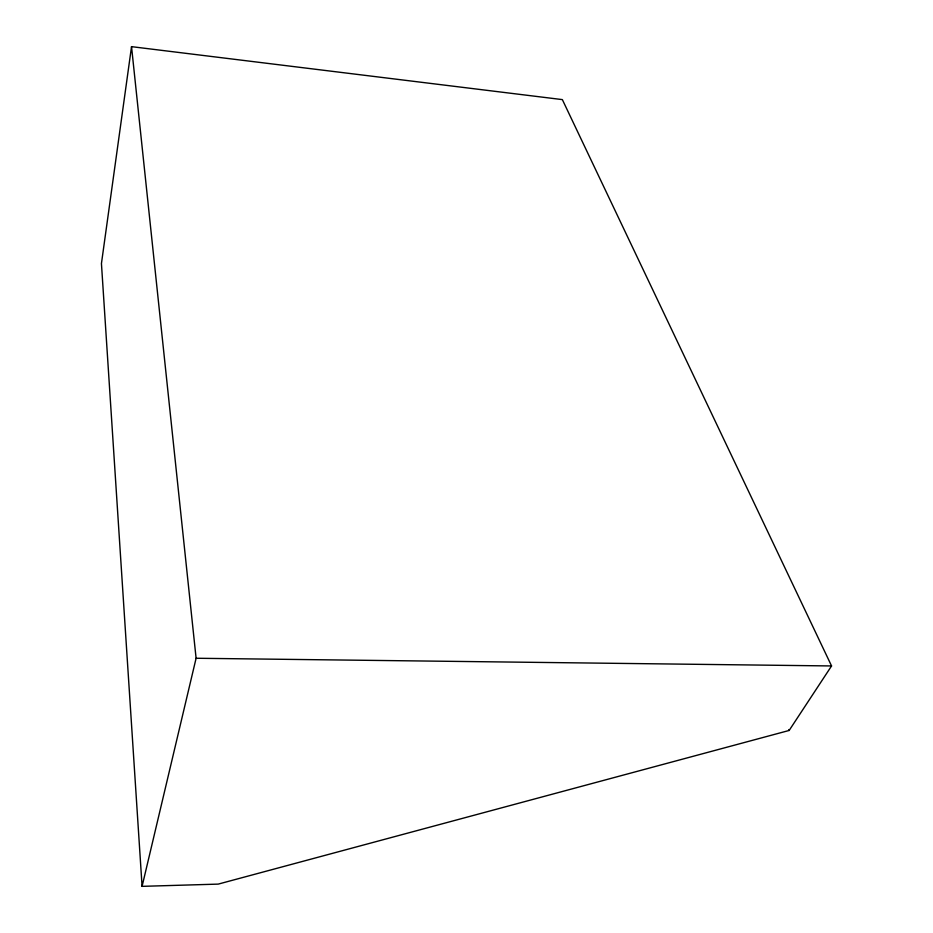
<?xml version="1.0" encoding="UTF-8"?>
<svg xmlns="http://www.w3.org/2000/svg" width="933" height="933" viewBox="0 0 933 933"><rect width="100%" height="100%" fill="white"/><g stroke="black" fill="none" stroke-linecap="round" stroke-linejoin="round"><path stroke-width="1.4" d="M131.53 46.65L101.44 263.549L142.084 886.35L218.217 884.111L789.155 730.457L831.56 665.952L562.354 99.609L131.53 46.65L196.105 658.255L142.084 886.35M196.105 658.255L831.56 665.952M788.793 729.618L789.155 730.457"/></g></svg>
